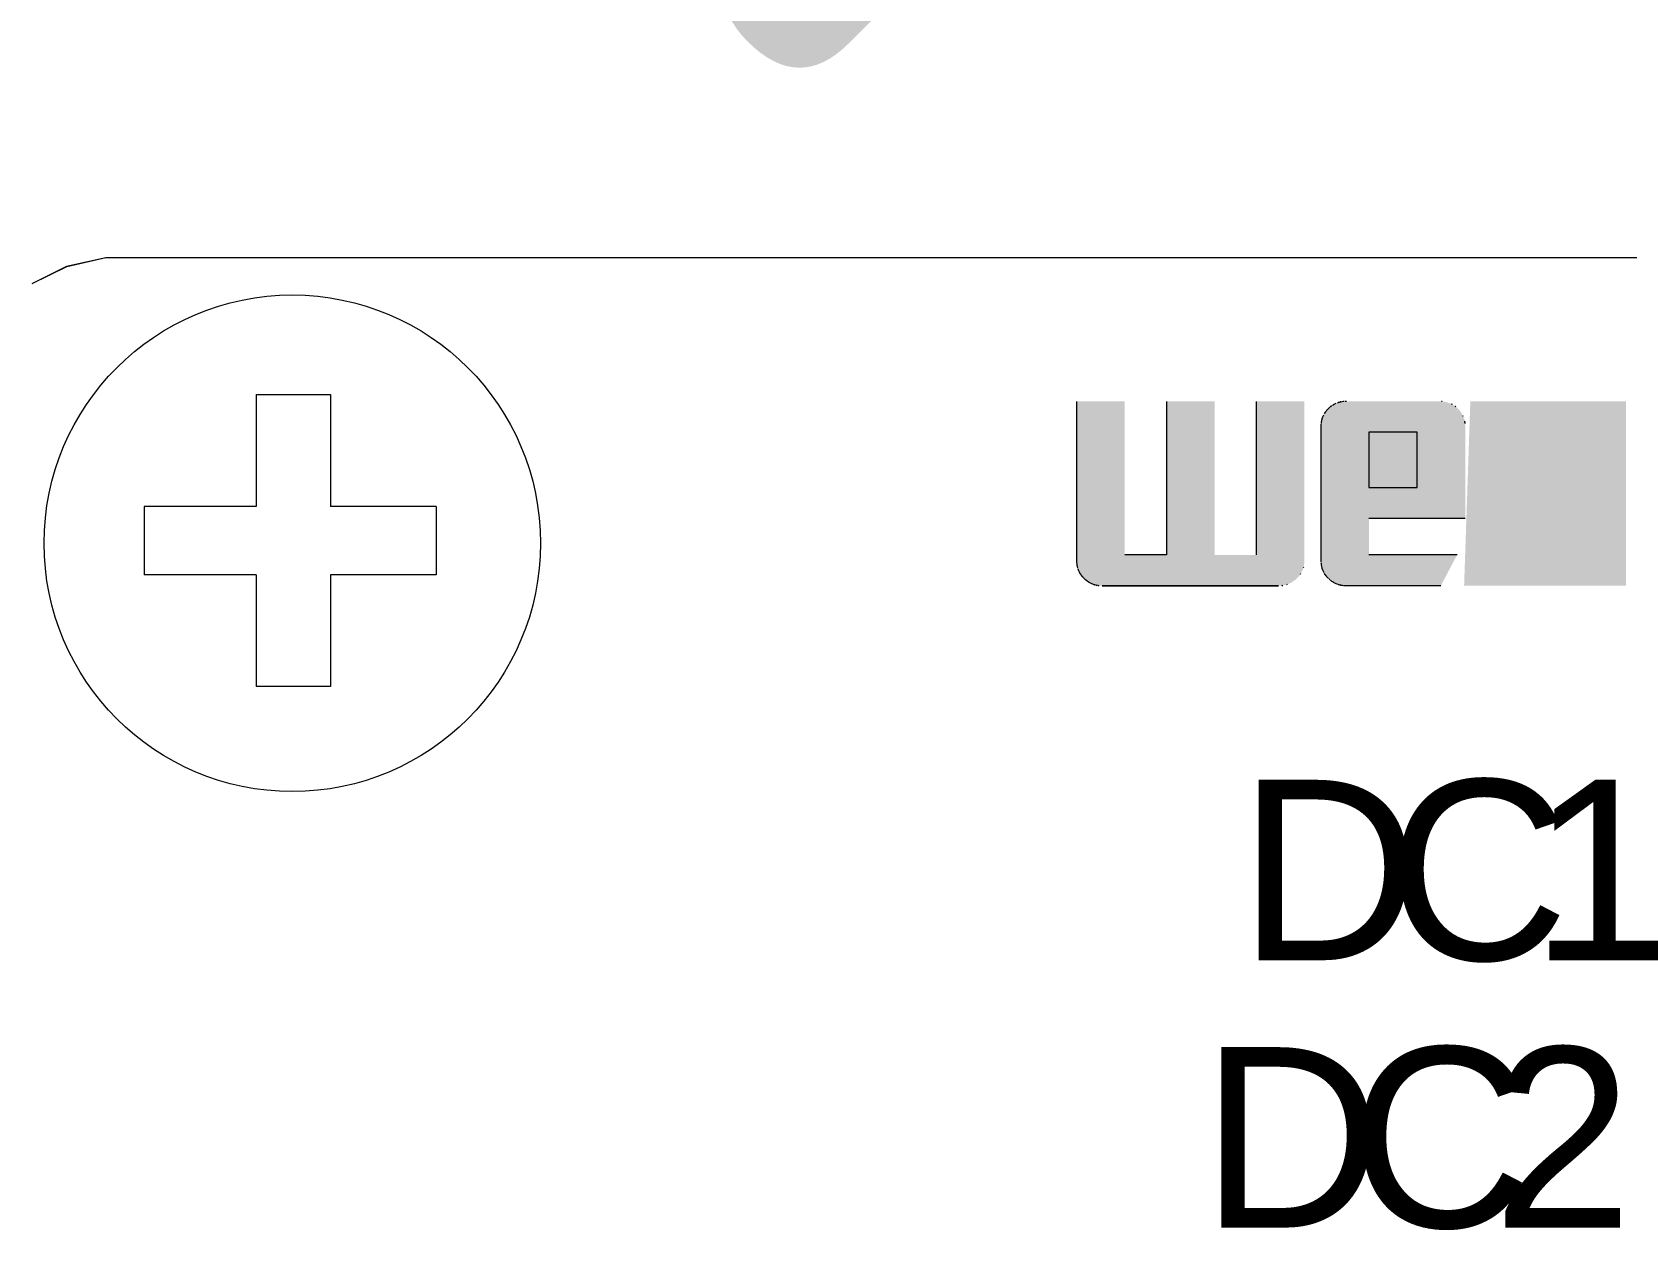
# Model space of a CAD drawing. Header units: millimetres. Extents: x 4137 to 6698, y 1400 to 3585.
# Drawn here: x 5724.31 to 5746, y 3349.95 to 3366.25 of the extents above; entities that cross this region are included whole.
import ezdxf
from ezdxf.enums import TextEntityAlignment as Align
from ezdxf.xclip import XClip

# ---------------------------------------------------------------- set-up
doc = ezdxf.new("R2010")
doc.units = ezdxf.units.MM
doc.header["$XCLIPFRAME"] = 2
doc.layers.add('000-PI-Oprema', color=30, linetype='Continuous', lineweight=5)
doc.layers.add('SI-ORMAR-Tekst', color=7, linetype='Continuous', lineweight=5)
doc.styles.add('Arial$001H0', font='arial.ttf')
doc.styles.add('PI0', font='isocpeur.ttf', dxfattribs={"width": 0.9})

# ---------------------------------------------------------------- blocks, each defined once
blk = doc.blocks.new('MF127412_67')
at = {"true_color": 0x231f20}
blk.add_hatch(color=250, dxfattribs=at).paths.add_polyline_path([(138.285, 195.9483), (139.0357, 195.9483), (139.0357, 194.9905), (138.285, 194.9905)])
blk = doc.blocks.new('MF127284_63')
at = {"true_color": 0x231f20}
blk.add_hatch(color=250, dxfattribs=at).paths.add_polyline_path([(137.0147, 195.9479), (138.1993, 195.9479), (138.1993, 194.9902), (137.0147, 194.9902)])
blk = doc.blocks.new('MF127142_57')
at = {"true_color": 0x231f20}
blk.add_hatch(color=250, dxfattribs=at).paths.add_polyline_path([(139.0627, 195.9482), (139.8727, 195.9482), (139.8727, 194.9904), (139.0303, 194.9904)])

msp = doc.modelspace()

# ---------------------------------------------------------------- hatches: boundary and pattern name
at = {"layer": '000-PI-Oprema', "linetype": 'ByBlock', "lineweight": 0}
for points in [[(5740.966, 3361.225), (5740.966, 3359.138), (5740.398, 3359.138), (5740.398, 3361.225), (5739.744, 3361.225), (5739.744, 3359.138), (5739.176, 3359.138), (5739.176, 3361.225), (5738.522, 3361.225), (5738.522, 3359.054), (5738.522, 3359.042), (5738.523, 3359.031), (5738.523, 3359.02), (5738.525, 3359.009), (5738.526, 3358.998), (5738.528, 3358.987), (5738.531, 3358.977), (5738.533, 3358.966), (5738.536, 3358.956), (5738.54, 3358.945), (5738.543, 3358.935), (5738.547, 3358.925), (5738.552, 3358.915), (5738.557, 3358.906), (5738.562, 3358.896), (5738.567, 3358.887), (5738.573, 3358.878), (5738.579, 3358.868), (5738.586, 3358.86), (5738.592, 3358.851), (5738.6, 3358.842), (5738.607, 3358.833), (5738.615, 3358.825), (5738.623, 3358.817), (5738.632, 3358.809), (5738.641, 3358.801), (5738.65, 3358.794), (5738.659, 3358.787), (5738.668, 3358.78), (5738.677, 3358.774), (5738.687, 3358.768), (5738.696, 3358.763), (5738.706, 3358.757), (5738.716, 3358.752), (5738.726, 3358.748), (5738.736, 3358.744), (5738.746, 3358.74), (5738.757, 3358.736), (5738.767, 3358.733), (5738.778, 3358.73), (5738.789, 3358.727), (5738.8, 3358.725), (5738.811, 3358.723), (5738.822, 3358.722), (5738.834, 3358.72), (5738.845, 3358.72), (5738.857, 3358.719), (5738.869, 3358.719), (5741.269, 3358.719), (5741.281, 3358.719), (5741.293, 3358.72), (5741.305, 3358.72), (5741.316, 3358.722), (5741.328, 3358.723), (5741.339, 3358.725), (5741.35, 3358.727), (5741.361, 3358.73), (5741.372, 3358.733), (5741.382, 3358.736), (5741.393, 3358.74), (5741.403, 3358.744), (5741.414, 3358.748), (5741.424, 3358.752), (5741.434, 3358.757), (5741.443, 3358.763), (5741.453, 3358.768), (5741.463, 3358.774), (5741.472, 3358.78), (5741.481, 3358.787), (5741.49, 3358.794), (5741.499, 3358.801), (5741.508, 3358.809), (5741.517, 3358.817), (5741.525, 3358.825), (5741.533, 3358.833), (5741.541, 3358.842), (5741.548, 3358.851), (5741.555, 3358.86), (5741.562, 3358.868), (5741.568, 3358.878), (5741.574, 3358.887), (5741.58, 3358.896), (5741.585, 3358.906), (5741.59, 3358.915), (5741.594, 3358.925), (5741.598, 3358.935), (5741.602, 3358.945), (5741.605, 3358.956), (5741.609, 3358.966), (5741.611, 3358.977), (5741.614, 3358.987), (5741.615, 3358.998), (5741.617, 3359.009), (5741.618, 3359.02), (5741.619, 3359.031), (5741.62, 3359.042), (5741.62, 3359.054), (5741.62, 3361.225)], [(5740.966, 3361.224), (5740.966, 3359.138), (5740.398, 3359.138), (5740.398, 3361.224), (5739.744, 3361.224), (5739.744, 3359.138), (5739.176, 3359.138), (5739.176, 3361.224), (5738.522, 3361.224), (5738.522, 3359.054), (5738.522, 3359.042), (5738.523, 3359.031), (5738.524, 3359.02), (5738.525, 3359.009), (5738.526, 3358.998), (5738.528, 3358.987), (5738.531, 3358.976), (5738.533, 3358.966), (5738.536, 3358.955), (5738.54, 3358.945), (5738.543, 3358.935), (5738.547, 3358.925), (5738.552, 3358.915), (5738.557, 3358.905), (5738.562, 3358.896), (5738.567, 3358.887), (5738.573, 3358.877), (5738.579, 3358.868), (5738.586, 3358.859), (5738.593, 3358.85), (5738.6, 3358.842), (5738.607, 3358.833), (5738.615, 3358.825), (5738.623, 3358.816), (5738.632, 3358.809), (5738.641, 3358.801), (5738.65, 3358.794), (5738.659, 3358.787), (5738.668, 3358.78), (5738.677, 3358.774), (5738.687, 3358.768), (5738.696, 3358.762), (5738.706, 3358.757), (5738.716, 3358.752), (5738.726, 3358.748), (5738.736, 3358.743), (5738.746, 3358.739), (5738.757, 3358.736), (5738.767, 3358.733), (5738.778, 3358.73), (5738.789, 3358.727), (5738.8, 3358.725), (5738.811, 3358.723), (5738.822, 3358.721), (5738.834, 3358.72), (5738.845, 3358.719), (5738.857, 3358.719), (5738.869, 3358.719), (5741.269, 3358.719), (5741.281, 3358.719), (5741.293, 3358.719), (5741.305, 3358.72), (5741.316, 3358.721), (5741.328, 3358.723), (5741.339, 3358.725), (5741.35, 3358.727), (5741.361, 3358.73), (5741.372, 3358.733), (5741.382, 3358.736), (5741.393, 3358.739), (5741.403, 3358.743), (5741.414, 3358.748), (5741.424, 3358.752), (5741.434, 3358.757), (5741.443, 3358.762), (5741.453, 3358.768), (5741.463, 3358.774), (5741.472, 3358.78), (5741.481, 3358.787), (5741.49, 3358.794), (5741.499, 3358.801), (5741.508, 3358.809), (5741.517, 3358.816), (5741.525, 3358.825), (5741.533, 3358.833), (5741.541, 3358.842), (5741.548, 3358.85), (5741.555, 3358.859), (5741.562, 3358.868), (5741.568, 3358.877), (5741.574, 3358.887), (5741.58, 3358.896), (5741.585, 3358.905), (5741.59, 3358.915), (5741.594, 3358.925), (5741.598, 3358.935), (5741.602, 3358.945), (5741.606, 3358.955), (5741.609, 3358.966), (5741.611, 3358.976), (5741.614, 3358.987), (5741.616, 3358.998), (5741.617, 3359.009), (5741.618, 3359.02), (5741.619, 3359.031), (5741.62, 3359.042), (5741.62, 3359.054), (5741.62, 3361.224)], [(5744.383, 3361.225), (5744.371, 3361.225), (5744.359, 3361.224), (5744.348, 3361.223), (5744.336, 3361.222), (5744.325, 3361.221), (5744.314, 3361.219), (5744.303, 3361.217), (5744.292, 3361.214), (5744.281, 3361.211), (5744.271, 3361.208), (5744.26, 3361.204), (5744.25, 3361.2), (5744.24, 3361.196), (5744.23, 3361.191), (5744.22, 3361.187), (5744.21, 3361.181), (5744.2, 3361.176), (5744.191, 3361.17), (5744.182, 3361.163), (5744.172, 3361.157), (5744.163, 3361.15), (5744.154, 3361.143), (5744.146, 3361.135), (5744.137, 3361.127), (5744.129, 3361.119), (5744.121, 3361.111), (5744.113, 3361.102), (5744.106, 3361.094), (5744.099, 3361.085), (5744.092, 3361.076), (5744.086, 3361.067), (5744.08, 3361.058), (5744.075, 3361.048), (5744.07, 3361.039), (5744.065, 3361.029), (5744.06, 3361.019), (5744.056, 3361.009), (5744.052, 3360.999), (5744.049, 3360.989), (5744.046, 3360.979), (5744.043, 3360.968), (5744.041, 3360.957), (5744.039, 3360.946), (5744.037, 3360.935), (5744.036, 3360.924), (5744.035, 3360.913), (5744.035, 3360.902), (5744.035, 3360.89), (5744.035, 3360.097), (5744.035, 3360.086), (5744.035, 3360.075), (5744.036, 3360.064), (5744.037, 3360.053), (5744.039, 3360.042), (5744.041, 3360.031), (5744.043, 3360.021), (5744.046, 3360.01), (5744.049, 3360), (5744.052, 3359.99), (5744.056, 3359.98), (5744.06, 3359.97), (5744.065, 3359.96), (5744.07, 3359.951), (5744.075, 3359.941), (5744.08, 3359.932), (5744.086, 3359.923), (5744.092, 3359.914), (5744.099, 3359.905), (5744.106, 3359.896), (5744.113, 3359.888), (5744.121, 3359.879), (5744.129, 3359.871), (5744.137, 3359.863), (5744.146, 3359.855), (5744.154, 3359.847), (5744.163, 3359.84), (5744.172, 3359.833), (5744.182, 3359.826), (5744.191, 3359.82), (5744.2, 3359.814), (5744.21, 3359.808), (5744.22, 3359.803), (5744.23, 3359.798), (5744.24, 3359.794), (5744.25, 3359.789), (5744.26, 3359.785), (5744.271, 3359.782), (5744.281, 3359.779), (5744.292, 3359.776), (5744.303, 3359.773), (5744.314, 3359.771), (5744.325, 3359.769), (5744.336, 3359.768), (5744.348, 3359.767), (5744.359, 3359.766), (5744.371, 3359.765), (5744.383, 3359.765), (5745.344, 3359.765), (5745.344, 3359.138), (5744.026, 3359.138), (5743.809, 3358.719), (5745.642, 3358.719), (5745.655, 3358.72), (5745.667, 3358.72), (5745.68, 3358.721), (5745.692, 3358.722), (5745.704, 3358.724), (5745.716, 3358.726), (5745.727, 3358.728), (5745.738, 3358.73), (5745.75, 3358.733), (5745.761, 3358.736), (5745.771, 3358.74), (5745.782, 3358.744), (5745.792, 3358.748), (5745.803, 3358.753), (5745.813, 3358.758), (5745.823, 3358.763), (5745.832, 3358.768), (5745.842, 3358.774), (5745.851, 3358.781), (5745.861, 3358.787), (5745.87, 3358.794), (5745.879, 3358.802), (5745.887, 3358.809), (5745.896, 3358.817), (5745.904, 3358.826), (5745.912, 3358.834), (5745.92, 3358.842), (5745.927, 3358.851), (5745.934, 3358.86), (5745.941, 3358.869), (5745.947, 3358.878), (5745.953, 3358.887), (5745.958, 3358.897), (5745.964, 3358.906), (5745.968, 3358.916), (5745.973, 3358.926), (5745.977, 3358.936), (5745.981, 3358.946), (5745.984, 3358.956), (5745.987, 3358.967), (5745.99, 3358.977), (5745.992, 3358.988), (5745.994, 3358.998), (5745.996, 3359.009), (5745.997, 3359.02), (5745.998, 3359.032), (5745.998, 3359.043), (5745.999, 3359.054), (5745.999, 3359.848), (5745.998, 3359.859), (5745.998, 3359.87), (5745.997, 3359.881), (5745.996, 3359.892), (5745.994, 3359.903), (5745.992, 3359.914), (5745.99, 3359.924), (5745.987, 3359.935), (5745.984, 3359.945), (5745.981, 3359.955), (5745.977, 3359.965), (5745.973, 3359.975), (5745.968, 3359.984), (5745.964, 3359.994), (5745.958, 3360.003), (5745.953, 3360.013), (5745.947, 3360.022), (5745.941, 3360.031), (5745.934, 3360.04), (5745.927, 3360.049), (5745.92, 3360.057), (5745.912, 3360.066), (5745.904, 3360.074), (5745.896, 3360.083), (5745.887, 3360.091), (5745.879, 3360.098), (5745.87, 3360.106), (5745.861, 3360.113), (5745.851, 3360.119), (5745.842, 3360.125), (5745.833, 3360.131), (5745.823, 3360.137), (5745.813, 3360.142), (5745.803, 3360.147), (5745.793, 3360.152), (5745.783, 3360.156), (5745.772, 3360.16), (5745.762, 3360.163), (5745.751, 3360.167), (5745.74, 3360.17), (5745.729, 3360.172), (5745.718, 3360.174), (5745.707, 3360.176), (5745.695, 3360.178), (5745.684, 3360.179), (5745.672, 3360.18), (5745.66, 3360.18), (5745.648, 3360.18), (5744.69, 3360.18), (5744.69, 3360.807), (5745.696, 3360.807), (5745.916, 3361.225)], [(5744.383, 3361.225), (5744.371, 3361.225), (5744.359, 3361.224), (5744.348, 3361.223), (5744.336, 3361.222), (5744.325, 3361.22), (5744.314, 3361.218), (5744.303, 3361.216), (5744.292, 3361.214), (5744.281, 3361.211), (5744.271, 3361.208), (5744.26, 3361.204), (5744.25, 3361.2), (5744.24, 3361.196), (5744.23, 3361.191), (5744.22, 3361.186), (5744.21, 3361.181), (5744.2, 3361.175), (5744.191, 3361.169), (5744.182, 3361.163), (5744.172, 3361.157), (5744.163, 3361.15), (5744.154, 3361.142), (5744.146, 3361.135), (5744.137, 3361.127), (5744.129, 3361.119), (5744.121, 3361.11), (5744.113, 3361.102), (5744.106, 3361.093), (5744.099, 3361.085), (5744.092, 3361.076), (5744.086, 3361.067), (5744.08, 3361.057), (5744.075, 3361.048), (5744.07, 3361.039), (5744.065, 3361.029), (5744.06, 3361.019), (5744.056, 3361.009), (5744.052, 3360.999), (5744.049, 3360.989), (5744.046, 3360.978), (5744.043, 3360.968), (5744.041, 3360.957), (5744.039, 3360.946), (5744.038, 3360.935), (5744.036, 3360.924), (5744.035, 3360.913), (5744.035, 3360.901), (5744.035, 3360.89), (5744.035, 3360.097), (5744.035, 3360.086), (5744.035, 3360.074), (5744.036, 3360.063), (5744.038, 3360.052), (5744.039, 3360.042), (5744.041, 3360.031), (5744.043, 3360.02), (5744.046, 3360.01), (5744.049, 3360), (5744.052, 3359.99), (5744.056, 3359.98), (5744.06, 3359.97), (5744.065, 3359.96), (5744.07, 3359.95), (5744.075, 3359.941), (5744.08, 3359.932), (5744.086, 3359.923), (5744.092, 3359.914), (5744.099, 3359.905), (5744.106, 3359.896), (5744.113, 3359.887), (5744.121, 3359.879), (5744.129, 3359.871), (5744.137, 3359.863), (5744.146, 3359.855), (5744.154, 3359.847), (5744.163, 3359.84), (5744.172, 3359.833), (5744.182, 3359.826), (5744.191, 3359.82), (5744.2, 3359.814), (5744.21, 3359.808), (5744.22, 3359.803), (5744.23, 3359.798), (5744.24, 3359.793), (5744.25, 3359.789), (5744.26, 3359.785), (5744.271, 3359.782), (5744.281, 3359.778), (5744.292, 3359.776), (5744.303, 3359.773), (5744.314, 3359.771), (5744.325, 3359.769), (5744.336, 3359.767), (5744.348, 3359.766), (5744.359, 3359.765), (5744.371, 3359.765), (5744.383, 3359.765), (5745.344, 3359.765), (5745.344, 3359.138), (5744.026, 3359.138), (5743.81, 3358.719), (5745.642, 3358.719), (5745.655, 3358.719), (5745.668, 3358.72), (5745.68, 3358.721), (5745.692, 3358.722), (5745.704, 3358.723), (5745.716, 3358.725), (5745.727, 3358.727), (5745.738, 3358.73), (5745.75, 3358.733), (5745.761, 3358.736), (5745.771, 3358.74), (5745.782, 3358.743), (5745.792, 3358.748), (5745.803, 3358.752), (5745.813, 3358.757), (5745.823, 3358.762), (5745.832, 3358.768), (5745.842, 3358.774), (5745.851, 3358.78), (5745.861, 3358.787), (5745.87, 3358.794), (5745.879, 3358.801), (5745.887, 3358.809), (5745.896, 3358.817), (5745.904, 3358.825), (5745.912, 3358.834), (5745.92, 3358.842), (5745.927, 3358.851), (5745.934, 3358.86), (5745.941, 3358.869), (5745.947, 3358.878), (5745.953, 3358.887), (5745.959, 3358.896), (5745.964, 3358.906), (5745.968, 3358.916), (5745.973, 3358.925), (5745.977, 3358.935), (5745.981, 3358.946), (5745.984, 3358.956), (5745.987, 3358.966), (5745.99, 3358.977), (5745.992, 3358.987), (5745.994, 3358.998), (5745.996, 3359.009), (5745.997, 3359.02), (5745.998, 3359.031), (5745.998, 3359.043), (5745.999, 3359.054), (5745.999, 3359.848), (5745.998, 3359.859), (5745.998, 3359.87), (5745.997, 3359.881), (5745.996, 3359.892), (5745.994, 3359.903), (5745.992, 3359.913), (5745.99, 3359.924), (5745.987, 3359.934), (5745.984, 3359.944), (5745.981, 3359.955), (5745.977, 3359.964), (5745.973, 3359.974), (5745.968, 3359.984), (5745.964, 3359.994), (5745.959, 3360.003), (5745.953, 3360.012), (5745.947, 3360.022), (5745.941, 3360.031), (5745.934, 3360.04), (5745.927, 3360.048), (5745.92, 3360.057), (5745.912, 3360.066), (5745.904, 3360.074), (5745.896, 3360.082), (5745.887, 3360.09), (5745.879, 3360.098), (5745.87, 3360.105), (5745.861, 3360.112), (5745.852, 3360.119), (5745.842, 3360.125), (5745.833, 3360.131), (5745.823, 3360.137), (5745.813, 3360.142), (5745.803, 3360.147), (5745.793, 3360.151), (5745.783, 3360.156), (5745.772, 3360.16), (5745.762, 3360.163), (5745.751, 3360.166), (5745.74, 3360.169), (5745.729, 3360.172), (5745.718, 3360.174), (5745.707, 3360.176), (5745.695, 3360.177), (5745.684, 3360.178), (5745.672, 3360.179), (5745.66, 3360.18), (5745.648, 3360.18), (5744.69, 3360.18), (5744.69, 3360.807), (5745.696, 3360.807), (5745.916, 3361.225)]]:
    msp.add_hatch(color=0, dxfattribs=at).paths.add_polyline_path(points)
h = msp.add_hatch(color=0, dxfattribs=at)
h.paths.add_polyline_path([(5742.196, 3361.225), (5742.184, 3361.225), (5742.172, 3361.225), (5742.16, 3361.224), (5742.149, 3361.223), (5742.137, 3361.221), (5742.126, 3361.219), (5742.115, 3361.217), (5742.104, 3361.214), (5742.093, 3361.212), (5742.082, 3361.208), (5742.071, 3361.205), (5742.061, 3361.201), (5742.051, 3361.197), (5742.041, 3361.192), (5742.031, 3361.187), (5742.021, 3361.182), (5742.011, 3361.176), (5742.002, 3361.17), (5741.992, 3361.164), (5741.983, 3361.157), (5741.974, 3361.15), (5741.965, 3361.143), (5741.956, 3361.136), (5741.948, 3361.128), (5741.939, 3361.12), (5741.931, 3361.111), (5741.924, 3361.103), (5741.916, 3361.094), (5741.909, 3361.085), (5741.903, 3361.076), (5741.897, 3361.067), (5741.891, 3361.058), (5741.885, 3361.049), (5741.88, 3361.039), (5741.875, 3361.03), (5741.871, 3361.02), (5741.867, 3361.01), (5741.863, 3361), (5741.86, 3360.989), (5741.857, 3360.979), (5741.854, 3360.968), (5741.852, 3360.958), (5741.85, 3360.947), (5741.848, 3360.936), (5741.847, 3360.925), (5741.846, 3360.913), (5741.845, 3360.902), (5741.845, 3360.89), (5741.845, 3359.055), (5741.845, 3359.043), (5741.846, 3359.032), (5741.847, 3359.021), (5741.848, 3359.01), (5741.85, 3358.999), (5741.852, 3358.988), (5741.854, 3358.977), (5741.857, 3358.967), (5741.86, 3358.957), (5741.863, 3358.946), (5741.867, 3358.936), (5741.871, 3358.926), (5741.875, 3358.916), (5741.88, 3358.907), (5741.885, 3358.897), (5741.891, 3358.888), (5741.897, 3358.879), (5741.903, 3358.869), (5741.909, 3358.86), (5741.916, 3358.852), (5741.924, 3358.843), (5741.931, 3358.834), (5741.939, 3358.826), (5741.948, 3358.818), (5741.956, 3358.81), (5741.965, 3358.802), (5741.974, 3358.795), (5741.983, 3358.788), (5741.992, 3358.781), (5742.002, 3358.775), (5742.011, 3358.769), (5742.021, 3358.764), (5742.031, 3358.758), (5742.041, 3358.753), (5742.051, 3358.749), (5742.061, 3358.745), (5742.071, 3358.741), (5742.082, 3358.737), (5742.093, 3358.734), (5742.104, 3358.731), (5742.115, 3358.728), (5742.126, 3358.726), (5742.137, 3358.724), (5742.149, 3358.723), (5742.16, 3358.721), (5742.172, 3358.721), (5742.184, 3358.72), (5742.196, 3358.72), (5743.479, 3358.72), (5743.698, 3359.139), (5742.5, 3359.139), (5742.5, 3359.637), (5743.809, 3359.637), (5743.809, 3360.89), (5743.809, 3360.902), (5743.808, 3360.913), (5743.807, 3360.925), (5743.806, 3360.936), (5743.805, 3360.947), (5743.803, 3360.958), (5743.8, 3360.968), (5743.798, 3360.979), (5743.795, 3360.989), (5743.791, 3361), (5743.788, 3361.01), (5743.783, 3361.02), (5743.779, 3361.03), (5743.774, 3361.039), (5743.769, 3361.049), (5743.764, 3361.058), (5743.758, 3361.067), (5743.751, 3361.076), (5743.745, 3361.085), (5743.738, 3361.094), (5743.731, 3361.103), (5743.723, 3361.111), (5743.715, 3361.12), (5743.707, 3361.128), (5743.698, 3361.136), (5743.689, 3361.143), (5743.681, 3361.15), (5743.672, 3361.157), (5743.663, 3361.164), (5743.653, 3361.17), (5743.644, 3361.176), (5743.634, 3361.182), (5743.625, 3361.187), (5743.615, 3361.192), (5743.605, 3361.197), (5743.595, 3361.201), (5743.584, 3361.205), (5743.574, 3361.208), (5743.563, 3361.212), (5743.552, 3361.214), (5743.542, 3361.217), (5743.531, 3361.219), (5743.519, 3361.221), (5743.508, 3361.223), (5743.497, 3361.224), (5743.485, 3361.225), (5743.473, 3361.225), (5743.461, 3361.225)])
h.paths.add_polyline_path([(5742.5, 3360.807), (5743.154, 3360.807), (5743.154, 3360.056), (5742.5, 3360.056)])
h = msp.add_hatch(color=0, dxfattribs=at)
h.paths.add_polyline_path([(5742.196, 3361.225), (5742.184, 3361.225), (5742.172, 3361.224), (5742.16, 3361.224), (5742.149, 3361.222), (5742.137, 3361.221), (5742.126, 3361.219), (5742.115, 3361.217), (5742.104, 3361.214), (5742.093, 3361.211), (5742.082, 3361.208), (5742.072, 3361.204), (5742.061, 3361.2), (5742.051, 3361.196), (5742.041, 3361.192), (5742.031, 3361.187), (5742.021, 3361.181), (5742.011, 3361.176), (5742.002, 3361.17), (5741.992, 3361.164), (5741.983, 3361.157), (5741.974, 3361.15), (5741.965, 3361.143), (5741.956, 3361.135), (5741.948, 3361.127), (5741.939, 3361.119), (5741.931, 3361.111), (5741.924, 3361.102), (5741.916, 3361.094), (5741.909, 3361.085), (5741.903, 3361.076), (5741.897, 3361.067), (5741.891, 3361.058), (5741.885, 3361.048), (5741.88, 3361.039), (5741.875, 3361.029), (5741.871, 3361.019), (5741.867, 3361.009), (5741.863, 3360.999), (5741.86, 3360.989), (5741.857, 3360.979), (5741.854, 3360.968), (5741.852, 3360.957), (5741.85, 3360.947), (5741.848, 3360.936), (5741.847, 3360.924), (5741.846, 3360.913), (5741.845, 3360.902), (5741.845, 3360.89), (5741.845, 3359.055), (5741.845, 3359.043), (5741.846, 3359.032), (5741.847, 3359.021), (5741.848, 3359.01), (5741.85, 3358.999), (5741.852, 3358.988), (5741.854, 3358.977), (5741.857, 3358.967), (5741.86, 3358.956), (5741.863, 3358.946), (5741.867, 3358.936), (5741.871, 3358.926), (5741.875, 3358.916), (5741.88, 3358.906), (5741.885, 3358.897), (5741.891, 3358.887), (5741.897, 3358.878), (5741.903, 3358.869), (5741.909, 3358.86), (5741.916, 3358.851), (5741.924, 3358.843), (5741.931, 3358.834), (5741.939, 3358.826), (5741.948, 3358.817), (5741.956, 3358.809), (5741.965, 3358.802), (5741.974, 3358.795), (5741.983, 3358.788), (5741.992, 3358.781), (5742.002, 3358.775), (5742.011, 3358.769), (5742.021, 3358.763), (5742.031, 3358.758), (5742.041, 3358.753), (5742.051, 3358.749), (5742.061, 3358.744), (5742.072, 3358.74), (5742.082, 3358.737), (5742.093, 3358.733), (5742.104, 3358.731), (5742.115, 3358.728), (5742.126, 3358.726), (5742.137, 3358.724), (5742.149, 3358.722), (5742.16, 3358.721), (5742.172, 3358.72), (5742.184, 3358.72), (5742.196, 3358.72), (5743.479, 3358.72), (5743.698, 3359.139), (5742.5, 3359.139), (5742.5, 3359.637), (5743.809, 3359.637), (5743.809, 3360.89), (5743.809, 3360.902), (5743.808, 3360.913), (5743.808, 3360.924), (5743.806, 3360.936), (5743.805, 3360.947), (5743.803, 3360.957), (5743.8, 3360.968), (5743.798, 3360.979), (5743.795, 3360.989), (5743.791, 3360.999), (5743.788, 3361.009), (5743.784, 3361.019), (5743.779, 3361.029), (5743.774, 3361.039), (5743.769, 3361.048), (5743.764, 3361.058), (5743.758, 3361.067), (5743.751, 3361.076), (5743.745, 3361.085), (5743.738, 3361.094), (5743.731, 3361.102), (5743.723, 3361.111), (5743.715, 3361.119), (5743.707, 3361.127), (5743.698, 3361.135), (5743.69, 3361.143), (5743.681, 3361.15), (5743.672, 3361.157), (5743.663, 3361.164), (5743.653, 3361.17), (5743.644, 3361.176), (5743.634, 3361.181), (5743.625, 3361.187), (5743.615, 3361.192), (5743.605, 3361.196), (5743.595, 3361.2), (5743.584, 3361.204), (5743.574, 3361.208), (5743.563, 3361.211), (5743.553, 3361.214), (5743.542, 3361.217), (5743.531, 3361.219), (5743.519, 3361.221), (5743.508, 3361.222), (5743.497, 3361.224), (5743.485, 3361.224), (5743.473, 3361.225), (5743.461, 3361.225)])
h.paths.add_polyline_path([(5742.5, 3360.807), (5743.154, 3360.807), (5743.154, 3360.056), (5742.5, 3360.056)])

# ---------------------------------------------------------------- linework, layer by layer
at = {"layer": '000-PI-Oprema', "color": 0, "linetype": 'ByBlock', "lineweight": 0}
for p, q in [((5725.311, 3363.177), (5724.779, 3363.058)), ((5725.311, 3363.176), (5724.78, 3363.057)), ((5725.311, 3363.176), (5724.78, 3363.057)), ((5772.349, 3363.177), (5725.311, 3363.177)), ((5772.349, 3363.176), (5725.311, 3363.176)), ((5772.349, 3363.176), (5725.311, 3363.176)), ((5724.779, 3363.058), (5724.307, 3362.823)), ((5724.779, 3363.057), (5724.307, 3362.823)), ((5724.779, 3363.057), (5724.307, 3362.823)), ((5727.356, 3361.32), (5728.371, 3361.32)), ((5727.356, 3361.32), (5727.356, 3359.798)), ((5727.356, 3361.32), (5727.356, 3359.798)), ((5727.356, 3361.319), (5728.371, 3361.319)), ((5728.371, 3361.32), (5728.371, 3359.798)), ((5728.371, 3361.32), (5728.371, 3359.798)), ((5727.356, 3359.798), (5725.834, 3359.798)), ((5727.356, 3359.797), (5725.834, 3359.797)), ((5725.835, 3359.798), (5725.835, 3358.868)), ((5725.835, 3359.798), (5725.835, 3358.868)), ((5729.808, 3359.798), (5728.37, 3359.798)), ((5729.808, 3359.797), (5728.37, 3359.797)), ((5729.808, 3359.798), (5729.808, 3358.868)), ((5729.808, 3359.798), (5729.808, 3358.868)), ((5727.356, 3358.868), (5725.835, 3358.868)), ((5727.356, 3358.868), (5725.835, 3358.868)), ((5727.356, 3358.868), (5727.356, 3357.346)), ((5727.356, 3358.868), (5727.356, 3357.346)), ((5729.808, 3358.868), (5728.371, 3358.868)), ((5729.808, 3358.868), (5728.371, 3358.868))]:
    msp.add_line(p, q, dxfattribs=at)
for points in [[(5728.371, 3358.868), (5728.371, 3357.346), (5727.356, 3357.346)], [(5728.371, 3358.867), (5728.371, 3357.346), (5727.356, 3357.346)]]:
    msp.add_lwpolyline(points, dxfattribs=at)
at = {"layer": '000-PI-Oprema', "color": 0, "linetype": 'ByBlock', "lineweight": 0, "ltscale": 0.25}
msp.add_circle((5727.85, 3359.296), 3.377, dxfattribs=at)
msp.add_circle((5727.85, 3359.296), 3.377, dxfattribs=at)

# ---------------------------------------------------------------- block references
at = {"layer": '000-PI-Oprema', "color": 0, "linetype": 'ByBlock', "lineweight": 0}
ref = msp.add_blockref('MF127284_63', (5380.091, 2848.625), dxfattribs=dict(at, xscale=2.616, yscale=2.616, zscale=2.616))
XClip(ref).set_block_clipping_path([(137.9488149007, 195.9479448107), (137.9488149007, 195.1503190782), (137.7318492466, 195.1503190782), (137.7318492466, 195.9479448107), (137.4817353143, 195.9479448107), (137.4817353143, 195.1503190782), (137.2647696601, 195.1503190782), (137.2647696601, 195.9479448107), (137.0146557278, 195.9479448107), (137.0146557278, 195.1182150947), (137.0147236885, 195.1138338747), (137.0149275736, 195.1095073068), (137.0152673879, 195.1052350918), (137.0157431359, 195.1010169308), (137.0163548224, 195.0968525246), (137.0171024521, 195.0927415742), (137.0179860296, 195.0886837805), (137.0190055596, 195.0846788446), (137.0201610467, 195.0807264672), (137.0214524957, 195.0768263495), (137.0228799112, 195.0729781923), (137.0244432979, 195.0691816966), (137.0261426605, 195.0654365633), (137.0279780035, 195.0617424934), (137.0299493318, 195.0580991877), (137.0320566499, 195.0545063474), (137.0342999626, 195.0509636733), (137.0366792745, 195.0474708663), (137.0391945903, 195.0440276274), (137.0418459147, 195.0406336576), (137.0446332523, 195.0372886578), (137.0475566078, 195.033992329), (137.0506159859, 195.030744372), (137.0538113912, 195.0275444878), (137.0570597882, 195.024521729), (137.0603667482, 195.0216277033), (137.0637319583, 195.0188624014), (137.0671551053, 195.016225814), (137.0706358761, 195.0137179317), (137.0741739578, 195.0113387452), (137.0777690371, 195.0090882451), (137.0814208011, 195.0069664221), (137.0851289367, 195.0049732669), (137.0888931307, 195.00310877), (137.0927130702, 195.0013729221), (137.0965884421, 194.999765714), (137.1005189332, 194.9982871362), (137.1045042305, 194.9969371795), (137.108544021, 194.9957158344), (137.1126379916, 194.9946230916), (137.1167858291, 194.9936589418), (137.1209872206, 194.9928233756), (137.1252418529, 194.9921163837), (137.1295494131, 194.9915379567), (137.1339095879, 194.9910880854), (137.1383220644, 194.9907667603), (137.1427865294, 194.990573972), (137.1473026699, 194.9905097114), (138.0652268304, 194.9905097114), (138.0697447411, 194.990573972), (138.0742144201, 194.9907667603), (138.0786354095, 194.9910880854), (138.0830072513, 194.9915379567), (138.0873294876, 194.9921163837), (138.0916016605, 194.9928233756), (138.0958233121, 194.9936589418), (138.0999939844, 194.9946230916), (138.1041132195, 194.9957158344), (138.1081805595, 194.9969371795), (138.1121955465, 194.9982871362), (138.1161577225, 194.999765714), (138.1200666296, 195.0013729221), (138.1239218099, 195.00310877), (138.1277228054, 195.0049732669), (138.1314691583, 195.0069664221), (138.1351604106, 195.0090882451), (138.1387961043, 195.0113387452), (138.1423757816, 195.0137179317), (138.1458989846, 195.016225814), (138.1493652552, 195.0188624014), (138.1527741357, 195.0216277033), (138.1561251679, 195.024521729), (138.1594178942, 195.0275444878), (138.162698469, 195.030744372), (138.1658359234, 195.033992329), (138.1688305704, 195.0372886578), (138.1716827232, 195.0406336576), (138.1743926947, 195.0440276274), (138.1769607981, 195.0474708663), (138.1793873464, 195.0509636733), (138.1816726528, 195.0545063474), (138.1838170302, 195.0580991877), (138.1858207917, 195.0617424934), (138.1876842505, 195.0654365633), (138.1894077195, 195.0691816966), (138.1909915119, 195.0729781923), (138.1924359407, 195.0768263495), (138.1937413191, 195.0807264672), (138.19490796, 195.0846788446), (138.1959361765, 195.0886837805), (138.1968262818, 195.0927415742), (138.1975785889, 195.0968525246), (138.1981934108, 195.1010169308), (138.1986710606, 195.1052350918), (138.1990118515, 195.1095073068), (138.1992160964, 195.1138338747), (138.1992841085, 195.1182150947), (138.1992841085, 195.9479448107)])
ref = msp.add_blockref('MF127284_63', (5380.091, 2848.624), dxfattribs=dict(at, xscale=2.616, yscale=2.616, zscale=2.616))
XClip(ref).set_block_clipping_path([(137.9488149007, 195.9479448107), (137.9488149007, 195.1503190782), (137.7318492466, 195.1503190782), (137.7318492466, 195.9479448107), (137.4817353143, 195.9479448107), (137.4817353143, 195.1503190782), (137.2647696601, 195.1503190782), (137.2647696601, 195.9479448107), (137.0146557278, 195.9479448107), (137.0146557278, 195.1182150947), (137.0147236885, 195.1138338747), (137.0149275736, 195.1095073068), (137.0152673879, 195.1052350918), (137.0157431359, 195.1010169308), (137.0163548224, 195.0968525246), (137.0171024521, 195.0927415742), (137.0179860296, 195.0886837805), (137.0190055596, 195.0846788446), (137.0201610467, 195.0807264672), (137.0214524957, 195.0768263495), (137.0228799112, 195.0729781923), (137.0244432979, 195.0691816966), (137.0261426605, 195.0654365633), (137.0279780035, 195.0617424934), (137.0299493318, 195.0580991877), (137.0320566499, 195.0545063474), (137.0342999626, 195.0509636733), (137.0366792745, 195.0474708663), (137.0391945903, 195.0440276274), (137.0418459147, 195.0406336576), (137.0446332523, 195.0372886578), (137.0475566078, 195.033992329), (137.0506159859, 195.030744372), (137.0538113912, 195.0275444878), (137.0570597882, 195.024521729), (137.0603667482, 195.0216277033), (137.0637319583, 195.0188624014), (137.0671551053, 195.016225814), (137.0706358761, 195.0137179317), (137.0741739578, 195.0113387452), (137.0777690371, 195.0090882451), (137.0814208011, 195.0069664221), (137.0851289367, 195.0049732669), (137.0888931307, 195.00310877), (137.0927130702, 195.0013729221), (137.0965884421, 194.999765714), (137.1005189332, 194.9982871362), (137.1045042305, 194.9969371795), (137.108544021, 194.9957158344), (137.1126379916, 194.9946230916), (137.1167858291, 194.9936589418), (137.1209872206, 194.9928233756), (137.1252418529, 194.9921163837), (137.1295494131, 194.9915379567), (137.1339095879, 194.9910880854), (137.1383220644, 194.9907667603), (137.1427865294, 194.990573972), (137.1473026699, 194.9905097114), (138.0652268304, 194.9905097114), (138.0697447411, 194.990573972), (138.0742144201, 194.9907667603), (138.0786354095, 194.9910880854), (138.0830072513, 194.9915379567), (138.0873294876, 194.9921163837), (138.0916016605, 194.9928233756), (138.0958233121, 194.9936589418), (138.0999939844, 194.9946230916), (138.1041132195, 194.9957158344), (138.1081805595, 194.9969371795), (138.1121955465, 194.9982871362), (138.1161577225, 194.999765714), (138.1200666296, 195.0013729221), (138.1239218099, 195.00310877), (138.1277228054, 195.0049732669), (138.1314691583, 195.0069664221), (138.1351604106, 195.0090882451), (138.1387961043, 195.0113387452), (138.1423757816, 195.0137179317), (138.1458989846, 195.016225814), (138.1493652552, 195.0188624014), (138.1527741357, 195.0216277033), (138.1561251679, 195.024521729), (138.1594178942, 195.0275444878), (138.162698469, 195.030744372), (138.1658359234, 195.033992329), (138.1688305704, 195.0372886578), (138.1716827232, 195.0406336576), (138.1743926947, 195.0440276274), (138.1769607981, 195.0474708663), (138.1793873464, 195.0509636733), (138.1816726528, 195.0545063474), (138.1838170302, 195.0580991877), (138.1858207917, 195.0617424934), (138.1876842505, 195.0654365633), (138.1894077195, 195.0691816966), (138.1909915119, 195.0729781923), (138.1924359407, 195.0768263495), (138.1937413191, 195.0807264672), (138.19490796, 195.0846788446), (138.1959361765, 195.0886837805), (138.1968262818, 195.0927415742), (138.1975785889, 195.0968525246), (138.1981934108, 195.1010169308), (138.1986710606, 195.1052350918), (138.1990118515, 195.1095073068), (138.1992160964, 195.1138338747), (138.1992841085, 195.1182150947), (138.1992841085, 195.9479448107)])
ref = msp.add_blockref('MF127412_67', (5380.091, 2848.625), dxfattribs=dict(at, xscale=2.616, yscale=2.616, zscale=2.616))
XClip(ref).set_block_clipping_path([(138.4190596686, 195.9482893202), (138.4144579046, 195.9482250595), (138.4099115122, 195.9480322713), (138.4054207997, 195.9477109462), (138.4009860757, 195.9472610748), (138.3966076485, 195.9466826479), (138.3922858265, 195.945975656), (138.3880209181, 195.9451400898), (138.3838132317, 195.94417594), (138.3796630757, 195.9430831972), (138.3755707585, 195.9418618521), (138.3715365885, 195.9405118953), (138.3675608741, 195.9390333176), (138.3636439237, 195.9374261094), (138.3597860457, 195.9356902616), (138.3559875485, 195.9338257647), (138.3522487405, 195.9318326095), (138.3485699301, 195.9297107864), (138.3449514257, 195.9274602864), (138.3413935356, 195.9250810998), (138.3378965684, 195.9225732175), (138.3344608323, 195.9199366301), (138.3310866359, 195.9171713283), (138.3277742874, 195.9142773026), (138.3245240953, 195.9112545437), (138.3212878497, 195.908057214), (138.3181944675, 195.9048114376), (138.3152434909, 195.901516766), (138.3124344618, 195.8981727506), (138.3097669223, 195.8947789428), (138.3072404146, 195.891334894), (138.3048544807, 195.8878401556), (138.3026086627, 195.8842942791), (138.3005025026, 195.8806968159), (138.2985355425, 195.8770473174), (138.2967073246, 195.873345335), (138.2950173908, 195.8695904202), (138.2934652832, 195.8657821243), (138.292050544, 195.8619199988), (138.2907727152, 195.8580035951), (138.2896313389, 195.8540324647), (138.2886259571, 195.8500061589), (138.2877561119, 195.8459242291), (138.2870213454, 195.8417862268), (138.2864211997, 195.8375917034), (138.2859552168, 195.8333402104), (138.2856229389, 195.8290312991), (138.2854239079, 195.8246645209), (138.285357666, 195.8202394274), (138.285357666, 195.1189256456), (138.2854239079, 195.1144592827), (138.2856229389, 195.1100548238), (138.2859552168, 195.1057118204), (138.2864211997, 195.1014298239), (138.2870213454, 195.0972083857), (138.2877561119, 195.0930470573), (138.2886259571, 195.08894539), (138.2896313389, 195.0849029353), (138.2907727152, 195.0809192446), (138.292050544, 195.0769938693), (138.2934652832, 195.0731263608), (138.2950173908, 195.0693162706), (138.2967073246, 195.0655631501), (138.2985355425, 195.0618665507), (138.3005025026, 195.0582260238), (138.3026086627, 195.0546411208), (138.3048544807, 195.0511113932), (138.3072404146, 195.0476363924), (138.3097669223, 195.0442156697), (138.3124344618, 195.0408487767), (138.3152434909, 195.0375352648), (138.3181944675, 195.0342746852), (138.3212878497, 195.0310665896), (138.3245240953, 195.0279105292), (138.3277742874, 195.0248876614), (138.3310866359, 195.0219933211), (138.3344608323, 195.0192275176), (138.3378965684, 195.0165902605), (138.3413935356, 195.0140815589), (138.3449514257, 195.0117014223), (138.3485699301, 195.0094498599), (138.3522487405, 195.0073268812), (138.3559875485, 195.0053324954), (138.3597860457, 195.003466712), (138.3636439237, 195.0017295402), (138.3675608741, 195.0001209895), (138.3715365885, 194.9986410691), (138.3755707585, 194.9972897884), (138.3796630757, 194.9960671567), (138.3838132317, 194.9949731835), (138.3880209181, 194.9940078779), (138.3922858265, 194.9931712495), (138.3966076485, 194.9924633075), (138.4009860757, 194.9918840612), (138.4054207997, 194.9914335201), (138.4099115122, 194.9911116935), (138.4144579046, 194.9909185906), (138.4190596686, 194.9908542209), (138.9094259474, 194.9908542209), (138.993389384, 195.1503190782), (138.5354823642, 195.1503190782), (138.5354823642, 195.3411773682), (139.0360762702, 195.3411773682), (139.0360762702, 195.8202394274), (139.0360064817, 195.8246645209), (139.0357974278, 195.8290312991), (139.0354495757, 195.8333402104), (139.0349633927, 195.8375917034), (139.0343393461, 195.8417862268), (139.0335779031, 195.8459242291), (139.032679531, 195.8500061589), (139.0316446972, 195.8540324647), (139.0304738687, 195.8580035951), (139.029167513, 195.8619199988), (139.0277260973, 195.8657821243), (139.0261500888, 195.8695904202), (139.0244399549, 195.873345335), (139.0225961628, 195.8770473174), (139.0206191798, 195.8806968159), (139.0185094731, 195.8842942791), (139.0162675101, 195.8878401556), (139.0138937579, 195.891334894), (139.0113886839, 195.8947789428), (139.0087527554, 195.8981727506), (139.0059864395, 195.901516766), (139.0030902036, 195.9048114376), (139.000064515, 195.908057214), (138.9969098409, 195.9112545437), (138.9936201496, 195.9142773026), (138.9902753344, 195.9171713283), (138.9868755587, 195.9199366301), (138.9834209862, 195.9225732175), (138.9799117804, 195.9250810998), (138.9763481047, 195.9274602864), (138.9727301229, 195.9297107864), (138.9690579983, 195.9318326095), (138.9653318947, 195.9338257647), (138.9615519754, 195.9356902616), (138.957718404, 195.9374261094), (138.9538313442, 195.9390333176), (138.9498909594, 195.9405118953), (138.9458974131, 195.9418618521), (138.941850869, 195.9430831972), (138.9377514906, 195.94417594), (138.9335994414, 195.9451400898), (138.9293948849, 195.945975656), (138.9251379847, 195.9466826479), (138.9208289044, 195.9472610748), (138.9164678075, 195.9477109462), (138.9120548576, 195.9480322713), (138.9075902181, 195.9482250595), (138.9030740526, 195.9482893202)])
ref = msp.add_blockref('MF127412_67', (5380.091, 2848.624), dxfattribs=dict(at, xscale=2.616, yscale=2.616, zscale=2.616))
XClip(ref).set_block_clipping_path([(138.4190596686, 195.9482893202), (138.4144579046, 195.9482250595), (138.4099115122, 195.9480322713), (138.4054207997, 195.9477109462), (138.4009860757, 195.9472610748), (138.3966076485, 195.9466826479), (138.3922858265, 195.945975656), (138.3880209181, 195.9451400898), (138.3838132317, 195.94417594), (138.3796630757, 195.9430831972), (138.3755707585, 195.9418618521), (138.3715365885, 195.9405118953), (138.3675608741, 195.9390333176), (138.3636439237, 195.9374261094), (138.3597860457, 195.9356902616), (138.3559875485, 195.9338257647), (138.3522487405, 195.9318326095), (138.3485699301, 195.9297107864), (138.3449514257, 195.9274602864), (138.3413935356, 195.9250810998), (138.3378965684, 195.9225732175), (138.3344608323, 195.9199366301), (138.3310866359, 195.9171713283), (138.3277742874, 195.9142773026), (138.3245240953, 195.9112545437), (138.3212878497, 195.908057214), (138.3181944675, 195.9048114376), (138.3152434909, 195.901516766), (138.3124344618, 195.8981727506), (138.3097669223, 195.8947789428), (138.3072404146, 195.891334894), (138.3048544807, 195.8878401556), (138.3026086627, 195.8842942791), (138.3005025026, 195.8806968159), (138.2985355425, 195.8770473174), (138.2967073246, 195.873345335), (138.2950173908, 195.8695904202), (138.2934652832, 195.8657821243), (138.292050544, 195.8619199988), (138.2907727152, 195.8580035951), (138.2896313389, 195.8540324647), (138.2886259571, 195.8500061589), (138.2877561119, 195.8459242291), (138.2870213454, 195.8417862268), (138.2864211997, 195.8375917034), (138.2859552168, 195.8333402104), (138.2856229389, 195.8290312991), (138.2854239079, 195.8246645209), (138.285357666, 195.8202394274), (138.285357666, 195.1189256456), (138.2854239079, 195.1144592827), (138.2856229389, 195.1100548238), (138.2859552168, 195.1057118204), (138.2864211997, 195.1014298239), (138.2870213454, 195.0972083857), (138.2877561119, 195.0930470573), (138.2886259571, 195.08894539), (138.2896313389, 195.0849029353), (138.2907727152, 195.0809192446), (138.292050544, 195.0769938693), (138.2934652832, 195.0731263608), (138.2950173908, 195.0693162706), (138.2967073246, 195.0655631501), (138.2985355425, 195.0618665507), (138.3005025026, 195.0582260238), (138.3026086627, 195.0546411208), (138.3048544807, 195.0511113932), (138.3072404146, 195.0476363924), (138.3097669223, 195.0442156697), (138.3124344618, 195.0408487767), (138.3152434909, 195.0375352648), (138.3181944675, 195.0342746852), (138.3212878497, 195.0310665896), (138.3245240953, 195.0279105292), (138.3277742874, 195.0248876614), (138.3310866359, 195.0219933211), (138.3344608323, 195.0192275176), (138.3378965684, 195.0165902605), (138.3413935356, 195.0140815589), (138.3449514257, 195.0117014223), (138.3485699301, 195.0094498599), (138.3522487405, 195.0073268812), (138.3559875485, 195.0053324954), (138.3597860457, 195.003466712), (138.3636439237, 195.0017295402), (138.3675608741, 195.0001209895), (138.3715365885, 194.9986410691), (138.3755707585, 194.9972897884), (138.3796630757, 194.9960671567), (138.3838132317, 194.9949731835), (138.3880209181, 194.9940078779), (138.3922858265, 194.9931712495), (138.3966076485, 194.9924633075), (138.4009860757, 194.9918840612), (138.4054207997, 194.9914335201), (138.4099115122, 194.9911116935), (138.4144579046, 194.9909185906), (138.4190596686, 194.9908542209), (138.9094259474, 194.9908542209), (138.993389384, 195.1503190782), (138.5354823642, 195.1503190782), (138.5354823642, 195.3411773682), (139.0360762702, 195.3411773682), (139.0360762702, 195.8202394274), (139.0360064817, 195.8246645209), (139.0357974278, 195.8290312991), (139.0354495757, 195.8333402104), (139.0349633927, 195.8375917034), (139.0343393461, 195.8417862268), (139.0335779031, 195.8459242291), (139.032679531, 195.8500061589), (139.0316446972, 195.8540324647), (139.0304738687, 195.8580035951), (139.029167513, 195.8619199988), (139.0277260973, 195.8657821243), (139.0261500888, 195.8695904202), (139.0244399549, 195.873345335), (139.0225961628, 195.8770473174), (139.0206191798, 195.8806968159), (139.0185094731, 195.8842942791), (139.0162675101, 195.8878401556), (139.0138937579, 195.891334894), (139.0113886839, 195.8947789428), (139.0087527554, 195.8981727506), (139.0059864395, 195.901516766), (139.0030902036, 195.9048114376), (139.000064515, 195.908057214), (138.9969098409, 195.9112545437), (138.9936201496, 195.9142773026), (138.9902753344, 195.9171713283), (138.9868755587, 195.9199366301), (138.9834209862, 195.9225732175), (138.9799117804, 195.9250810998), (138.9763481047, 195.9274602864), (138.9727301229, 195.9297107864), (138.9690579983, 195.9318326095), (138.9653318947, 195.9338257647), (138.9615519754, 195.9356902616), (138.957718404, 195.9374261094), (138.9538313442, 195.9390333176), (138.9498909594, 195.9405118953), (138.9458974131, 195.9418618521), (138.941850869, 195.9430831972), (138.9377514906, 195.94417594), (138.9335994414, 195.9451400898), (138.9293948849, 195.945975656), (138.9251379847, 195.9466826479), (138.9208289044, 195.9472610748), (138.9164678075, 195.9477109462), (138.9120548576, 195.9480322713), (138.9075902181, 195.9482250595), (138.9030740526, 195.9482893202)])
at = {"layer": '000-PI-Oprema', "color": 0, "linetype": 'ByBlock', "lineweight": 0, "xscale": 2.616, "yscale": 2.616, "zscale": 2.616}
for p in [(5380.091, 2848.625), (5380.091, 2848.624)]:
    msp.add_blockref('MF127142_57', p, dxfattribs=at)
at = {"layer": '000-PI-Oprema', "color": 0, "linetype": 'ByBlock', "lineweight": 0}
ref = msp.add_blockref('MF127412_67', (5380.091, 2848.625), dxfattribs=dict(at, xscale=2.616, yscale=2.616, zscale=2.616))
XClip(ref).set_block_clipping_path([(138.5354823642, 195.500974329), (138.7856018056, 195.7881354438)])
ref = msp.add_blockref('MF127412_67', (5380.091, 2848.624), dxfattribs=dict(at, xscale=2.616, yscale=2.616, zscale=2.616))
XClip(ref).set_block_clipping_path([(138.5354823642, 195.500974329), (138.7856018056, 195.7881354438)])

# ---------------------------------------------------------------- texts
at = {"layer": '000-PI-Oprema', "color": 0, "linetype": 'ByBlock', "lineweight": 0, "style": 'Arial$001H0'}
for s, p in [('D', (5740.718, 3353.626)), ('D', (5740.718, 3353.625)), ('C', (5742.747, 3353.626)), ('C', (5742.747, 3353.625)), ('1', (5744.692, 3353.626)), ('1', (5744.692, 3353.625)), ('D', (5740.208, 3349.99)), ('D', (5740.208, 3349.989)), ('C', (5742.237, 3349.99)), ('C', (5742.237, 3349.989)), ('2', (5744.182, 3349.99)), ('2', (5744.182, 3349.989))]:
    msp.add_text(s, height=2.453, dxfattribs=at).set_placement(p)
at = {"layer": 'SI-ORMAR-Tekst', "color": 0, "linetype": 'ByBlock', "lineweight": 0, "style": 'PI0', "width": 0.9}
msp.add_text('-KE2', height=20, rotation=45, dxfattribs=at).set_placement((5750.179, 3385.171), align=Align.MIDDLE)

doc.saveas('drawing.dxf')
